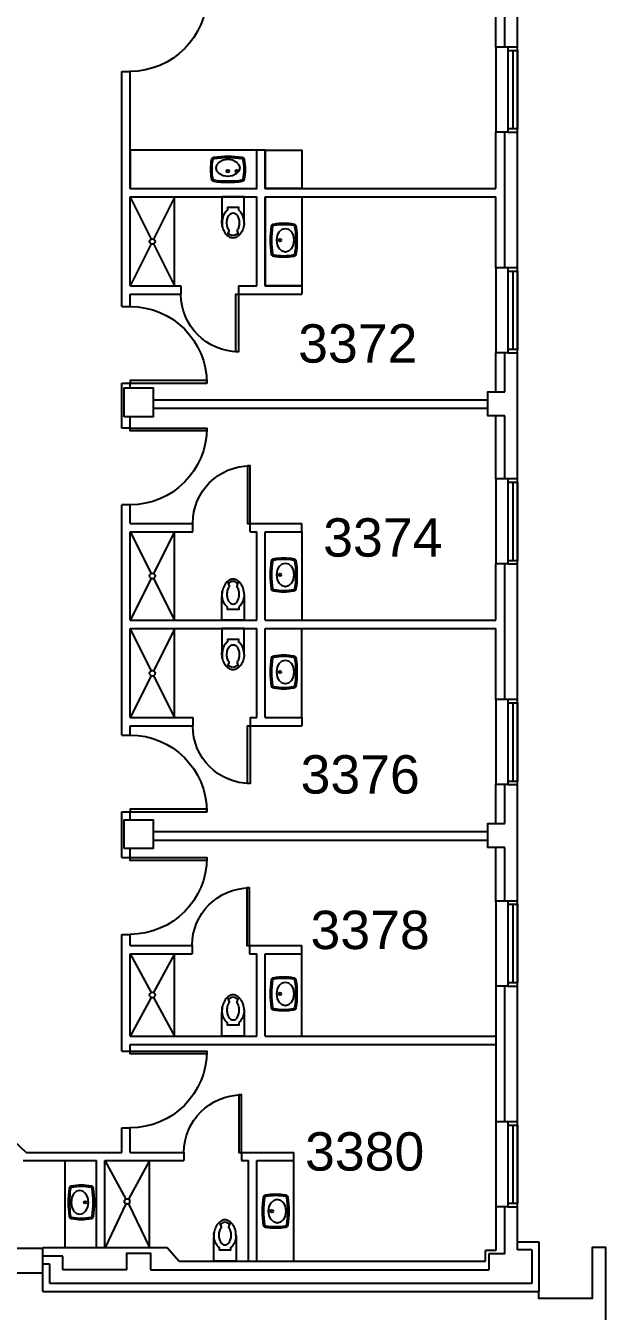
# Model space of a CAD drawing. Header units: inches. Extents: x -1169 to 5569, y -44 to 4300.
# Drawn here: x 5202 to 5569, y 610 to 1414 of the extents above; entities that cross this region are included whole.
import ezdxf

# ---------------------------------------------------------------- set-up
doc = ezdxf.new("R2010")
doc.units = ezdxf.units.IN
doc.header["$LTSCALE"] = 96
doc.header["$MEASUREMENT"] = 0
doc.layers.get('0').update_dxf_attribs({"linetype": 'CONTINUOUS'})
for name, color, linetype in [('A-ANNO-ROOM', 4, 'CONTINUOUS'), ('A-DOOR', 2, 'CONTINUOUS'), ('A-FLOR-CASE', 3, 'CONTINUOUS'), ('A-FLOR-PFIX', 2, 'CONTINUOUS'), ('A-GLAZ', 2, 'CONTINUOUS'), ('A-GLAZ-SILL', 1, 'CONTINUOUS'), ('A-ROOF-LEVL-THIN', 1, 'CONTINUOUS'), ('A-WALL-FULL', 6, 'CONTINUOUS')]:
    doc.layers.add(name, color=color, linetype=linetype)
doc.styles.add('Arial', font='arial.ttf')
doc.styles.get("Standard").update_dxf_attribs({"font": 'txt.shx', "width": 0.85})

# ---------------------------------------------------------------- blocks, each defined once
blk = doc.blocks.new('P2477016')
for p, q in [((-3.603083, -23.831759), (-3.603083, -23.831759)), ((-2.504894, -21.068753), (-2.504894, -21.068753))]:
    blk.add_line(p, q)
for points in [[(-6.93083, -16.399601, -0.022673), (-7, -14.875), (-7, 0), (-3.020761, 0), (0, 0), (3.020761, 0), (7, 0), (7, -14.875)], [(-6.937926, -16.211212, -0.074934), (-6.387938, -12.562014, -0.085426), (-4.920528, -9.670474, -0.066386), (-3.550098, -8.264603), (-3.550098, -6.711212), (3.449902, -6.711212), (3.449902, -8.264603, -0.066386), (4.820333, -9.670474, -0.085426), (6.287743, -12.562014, -0.111314), (6.709134, -17.991061)], [(3.991504, -23.722377, -0.562484), (3.158962, -23.529526), (2.424162, -21.300368, -0.238976), (2.492058, -20.853364, 0.08035), (3.421006, -18.976205, 0.074934), (3.837731, -16.211212, 0.074934), (3.421006, -13.446218, 0.085426), (2.414145, -11.462194, 0.066386), (1.597345, -10.624271, 0.330534), (-1.69754, -10.624271, 0.066386), (-2.51434, -11.462194, 0.085426), (-3.521201, -13.446218, 0.074934), (-3.937926, -16.211212, 0.074934), (-3.521201, -18.976205, 0.08035), (-2.592253, -20.853364, -0.238976), (-2.524357, -21.300368), (-3.250575, -23.503493, -0.549653), (-4.069149, -23.710095)], [(0, -25.75, 0.143932), (2.498761, -25.015482, 0.107177), (4.949747, -22.564786, 0.077997), (6.431696, -19.212481, 0.065232), (7, -14.875)], [(-4.023967, -23.748064, 0.06085), (-2.498761, -25.015482, 0.143932), (0, -25.75)], [(-2.976493, -22.67201, 0.063273), (-1.687041, -23.754089, 0.143932), (0, -24.25)], [(0, -24.25, 0.143932), (1.687041, -23.754089, 0.059203), (2.902316, -22.750942)]]:
    blk.add_lwpolyline(points, format="xyb")
for centre, radius, start, end in [((5.443363, -16.211212), 12.38129, 180, 197.141641), ((2.746106, -17.043143), 9.558648, 197.141641, 216.672481), ((1.035634, -18.316811), 7.426057, 216.672481, 226.574161)]:
    blk.add_arc(centre, radius, start, end)
blk = doc.blocks.new('COL-NW')
blk.add_lwpolyline([(-9, -9), (-9, 9), (9, 9), (9, -9)], close=True)
blk = doc.blocks.new('*U53')
for p, q in [((0, 0), (0, 0)), ((36, 0), (36, 0))]:
    blk.add_line(p, q)
blk.add_lwpolyline([(0, 0), (0, 36), (1.75, 36), (1.75, 0)], close=True)
blk.add_arc((0, 0), 36, 0, 90)
blk = doc.blocks.new('*U164')
for p, q in [((0, 0), (0, 0)), ((-48, 0), (-48, 0))]:
    blk.add_line(p, q)
blk.add_lwpolyline([(0, 0), (0, 48), (-1.75, 48), (-1.75, 0)], close=True)
blk.add_arc((0, 0), 48, 90, 180)
blk = doc.blocks.new('*U63')
for p, q in [((0, 0), (0, 0)), ((48, 0), (48, 0))]:
    blk.add_line(p, q)
blk.add_lwpolyline([(0, 0), (0, 48), (1.75, 48), (1.75, 0)], close=True)
blk.add_arc((0, 0), 48, 0, 90)
blk = doc.blocks.new('*U64')
for p, q in [((0, 0), (0, 0)), ((36, 0), (36, 0))]:
    blk.add_line(p, q)
blk.add_lwpolyline([(0, 0), (0, -36), (1.75, -36), (1.75, 0)], close=True)
blk.add_arc((0, 0), 36, 270, 0)
blk = doc.blocks.new('*U52')
for p, q in [((0, 0), (0, 0)), ((-48, 0), (-48, 0))]:
    blk.add_line(p, q)
blk.add_lwpolyline([(0, 0), (0, 48), (-1.75, 48), (-1.75, 0)], close=True)
blk.add_arc((0, 0), 48, 90, 180)

msp = doc.modelspace()

# ---------------------------------------------------------------- linework, layer by layer
at = {"layer": 'A-FLOR-CASE'}
for p, q in [((5375.07, 1097.1), (5375.07, 1041.78)), ((5375.07, 980.92), (5375.07, 1036.53)), ((5375.07, 781.78), (5375.07, 833.1)), ((5226.91, 649.57), (5226.91, 703.96)), ((5279.7, 649.57), (5279.7, 703.96)), ((5370, 641.07), (5370, 704.93))]:
    msp.add_line(p, q, dxfattribs=at)
for points in [[(5346.82, 1335.78), (5267.63, 1335.78), (5267.63, 1311.78), (5346.82, 1311.78)], [(5352.07, 1335.78), (5375.07, 1335.78), (5375.07, 1311.78), (5352.07, 1311.78)], [(5352.07, 1306.53), (5375.07, 1306.53), (5375.07, 1250.92), (5352.07, 1250.92)]]:
    msp.add_lwpolyline(points, close=True, dxfattribs=at)
at = {"layer": 'A-FLOR-PFIX'}
for p, q in [((5267.63, 1306.23), (5280.77, 1280.09)), ((5295.44, 1306.23), (5282.3, 1280.09)), ((5295.44, 1250.92), (5295.44, 1306.23)), ((5280.77, 1277.06), (5267.63, 1250.92)), ((5282.3, 1277.06), (5295.44, 1250.92)), ((5267.63, 1097.1), (5280.77, 1070.96)), ((5295.44, 1097.1), (5282.3, 1070.96)), ((5295.44, 1041.78), (5295.44, 1097.1)), ((5280.77, 1067.92), (5267.63, 1041.78)), ((5282.3, 1067.92), (5295.44, 1041.78)), ((5267.63, 1036.23), (5280.77, 1010.09)), ((5295.44, 1036.23), (5282.3, 1010.09)), ((5295.44, 980.92), (5295.44, 1036.53)), ((5280.77, 1007.06), (5267.63, 980.92)), ((5282.3, 1007.06), (5295.44, 980.92)), ((5267.63, 833.1), (5280.72, 808.93)), ((5295.44, 833.1), (5282.34, 808.93)), ((5295.44, 781.78), (5295.44, 833.1)), ((5280.72, 805.95), (5267.63, 781.78)), ((5282.34, 805.95), (5295.44, 781.78)), ((5251.89, 703.96), (5264.98, 679.79)), ((5279.7, 703.96), (5266.6, 679.79)), ((5279.7, 649.57), (5279.7, 703.96)), ((5264.98, 676.81), (5251.95, 649.57)), ((5266.6, 676.81), (5279.7, 649.57))]:
    msp.add_line(p, q, dxfattribs=at)
for points in [[(5320.06, 1316.08, -0.319535), (5318.68, 1317.41, -0.093638), (5318.68, 1329.96, -0.319535), (5320.06, 1331.29, -0.073603), (5337.57, 1331.29, -0.319535), (5338.95, 1329.96, -0.093638), (5338.95, 1317.41, -0.319535), (5337.57, 1316.08, -0.073603)], [(5320.18, 1316.9, -0.319535), (5319.49, 1317.56, -0.093638), (5319.49, 1329.81, -0.319535), (5320.18, 1330.47, -0.073603), (5337.45, 1330.47, -0.319535), (5338.14, 1329.81, -0.093638), (5338.14, 1317.56, -0.319535), (5337.45, 1316.9, -0.073603)], [(5356.15, 1288.16, -0.319535), (5357.47, 1289.54, -0.093638), (5370.03, 1289.54, -0.319535), (5371.36, 1288.16, -0.073603), (5371.36, 1270.65, -0.319535), (5370.03, 1269.27, -0.093638), (5357.47, 1269.27, -0.319535), (5356.15, 1270.65, -0.073603)], [(5356.96, 1288.04, -0.319535), (5357.63, 1288.73, -0.093638), (5369.88, 1288.73, -0.319535), (5370.54, 1288.04, -0.073603), (5370.54, 1270.77, -0.319535), (5369.88, 1270.08, -0.093638), (5357.63, 1270.08, -0.319535), (5356.96, 1270.77, -0.073603)], [(5356.15, 1078.87, -0.319535), (5357.47, 1080.25, -0.093638), (5370.03, 1080.25, -0.319535), (5371.36, 1078.87, -0.073603), (5371.36, 1061.36, -0.319535), (5370.03, 1059.98, -0.093638), (5357.47, 1059.98, -0.319535), (5356.15, 1061.36, -0.073603)], [(5356.96, 1078.75, -0.319535), (5357.63, 1079.44, -0.093638), (5369.88, 1079.44, -0.319535), (5370.54, 1078.75, -0.073603), (5370.54, 1061.48, -0.319535), (5369.88, 1060.79, -0.093638), (5357.63, 1060.79, -0.319535), (5356.96, 1061.48, -0.073603)], [(5356.15, 1018.16, -0.319535), (5357.47, 1019.54, -0.093638), (5370.03, 1019.54, -0.319535), (5371.36, 1018.16, -0.073603), (5371.36, 1000.65, -0.319535), (5370.03, 999.27, -0.093638), (5357.47, 999.27, -0.319535), (5356.15, 1000.65, -0.073603)], [(5356.96, 1018.04, -0.319535), (5357.63, 1018.73, -0.093638), (5369.88, 1018.73, -0.319535), (5370.54, 1018.04, -0.073603), (5370.54, 1000.77, -0.319535), (5369.88, 1000.08, -0.093638), (5357.63, 1000.08, -0.319535), (5356.96, 1000.77, -0.073603)], [(5356.15, 816.87, -0.319535), (5357.47, 818.25, -0.093638), (5370.03, 818.25, -0.319535), (5371.36, 816.87, -0.073603), (5371.36, 799.36, -0.319535), (5370.03, 797.98, -0.093638), (5357.47, 797.98, -0.319535), (5356.15, 799.36, -0.073603)], [(5356.96, 816.75, -0.319535), (5357.63, 817.44, -0.093638), (5369.88, 817.44, -0.319535), (5370.54, 816.75, -0.073603), (5370.54, 799.48, -0.319535), (5369.88, 798.79, -0.093638), (5357.63, 798.79, -0.319535), (5356.96, 799.48, -0.073603)], [(5244.71, 686.52, 0.319535), (5243.38, 687.9, 0.093638), (5230.82, 687.9, 0.319535), (5229.5, 686.52, 0.073603), (5229.5, 669.01, 0.319535), (5230.82, 667.63, 0.093638), (5243.38, 667.63, 0.319535), (5244.71, 669.01, 0.073603)], [(5243.89, 686.4, 0.319535), (5243.23, 687.09, 0.093638), (5230.98, 687.09, 0.319535), (5230.31, 686.4, 0.073603), (5230.31, 669.13, 0.319535), (5230.98, 668.44, 0.093638), (5243.23, 668.44, 0.319535), (5243.89, 669.13, 0.073603)], [(5351.08, 681.01, -0.319535), (5352.4, 682.39, -0.093638), (5364.96, 682.39, -0.319535), (5366.29, 681.01, -0.073603), (5366.29, 663.5, -0.319535), (5364.96, 662.12, -0.093638), (5352.4, 662.12, -0.319535), (5351.08, 663.5, -0.073603)], [(5351.89, 680.89, -0.319535), (5352.56, 681.58, -0.093638), (5364.81, 681.58, -0.319535), (5365.47, 680.89, -0.073603), (5365.47, 663.62, -0.319535), (5364.81, 662.93, -0.093638), (5352.56, 662.93, -0.319535), (5351.89, 663.62, -0.073603)]]:
    msp.add_lwpolyline(points, format="xyb", close=True, dxfattribs=at)
for points in [[(5321.39, 1324.66), (5321.91, 1326.64), (5323.57, 1328.49), (5325.88, 1329.64), (5328.82, 1330.07), (5331.75, 1329.64), (5334.07, 1328.49), (5335.72, 1326.64), (5336.24, 1324.66), (5335.72, 1322.69), (5334.07, 1320.84), (5331.75, 1319.69), (5328.82, 1319.26), (5325.88, 1319.69), (5323.57, 1320.84), (5321.91, 1322.69)], [(5364.73, 1286.83), (5366.71, 1286.31), (5368.55, 1284.65), (5369.7, 1282.34), (5370.14, 1279.41), (5369.7, 1276.47), (5368.55, 1274.16), (5366.71, 1272.5), (5364.73, 1271.98), (5362.76, 1272.5), (5360.91, 1274.16), (5359.76, 1276.47), (5359.33, 1279.41), (5359.76, 1282.34), (5360.91, 1284.65), (5362.76, 1286.31)], [(5364.73, 1077.54), (5366.71, 1077.02), (5368.55, 1075.37), (5369.7, 1073.05), (5370.14, 1070.12), (5369.7, 1067.18), (5368.55, 1064.87), (5366.71, 1063.22), (5364.73, 1062.69), (5362.76, 1063.22), (5360.91, 1064.87), (5359.76, 1067.18), (5359.33, 1070.12), (5359.76, 1073.05), (5360.91, 1075.37), (5362.76, 1077.02)], [(5364.73, 1016.83), (5366.71, 1016.31), (5368.55, 1014.65), (5369.7, 1012.34), (5370.14, 1009.41), (5369.7, 1006.47), (5368.55, 1004.16), (5366.71, 1002.5), (5364.73, 1001.98), (5362.76, 1002.5), (5360.91, 1004.16), (5359.76, 1006.47), (5359.33, 1009.41), (5359.76, 1012.34), (5360.91, 1014.65), (5362.76, 1016.31)], [(5364.73, 815.54), (5366.71, 815.02), (5368.55, 813.37), (5369.7, 811.05), (5370.14, 808.12), (5369.7, 805.18), (5368.55, 802.87), (5366.71, 801.22), (5364.73, 800.69), (5362.76, 801.22), (5360.91, 802.87), (5359.76, 805.18), (5359.33, 808.12), (5359.76, 811.05), (5360.91, 813.37), (5362.76, 815.02)], [(5236.12, 685.19), (5234.15, 684.67), (5232.3, 683.01), (5231.15, 680.7), (5230.72, 677.77), (5231.15, 674.83), (5232.3, 672.52), (5234.15, 670.86), (5236.12, 670.34), (5238.1, 670.86), (5239.94, 672.52), (5241.09, 674.83), (5241.53, 677.77), (5241.09, 680.7), (5239.94, 683.01), (5238.1, 684.67)], [(5359.66, 679.68), (5361.64, 679.15), (5363.48, 677.5), (5364.63, 675.19), (5365.07, 672.25), (5364.63, 669.32), (5363.48, 667), (5361.64, 665.35), (5359.66, 664.83), (5357.69, 665.35), (5355.84, 667), (5354.69, 669.32), (5354.26, 672.25), (5354.69, 675.19), (5355.84, 677.5), (5357.69, 679.15)]]:
    msp.add_lwpolyline(points, close=True, dxfattribs=at)
for centre, radius in [((5328.82, 1322.56), 0.825), ((5334.26, 1322.56), 0.825), ((5281.53, 1278.58), 1.7), ((5361.38, 1279.41), 0.825), ((5281.53, 1069.44), 1.7), ((5361.38, 1070.12), 0.825), ((5281.53, 1008.58), 1.7), ((5361.38, 1009.41), 0.825), ((5281.53, 807.44), 1.7), ((5361.38, 808.12), 0.825), ((5239.47, 677.77), 0.825), ((5265.79, 678.3), 1.7), ((5356.31, 672.25), 0.825)]:
    msp.add_circle(centre, radius, dxfattribs=at)
at = {"layer": 'A-GLAZ'}
for p, q in [((5503.99, 1398.13), (5503.99, 1349)), ((5506.99, 1398.13), (5506.99, 1349)), ((5509.99, 1398.13), (5509.99, 1349)), ((5503.99, 1260.13), (5503.99, 1211)), ((5506.99, 1260.13), (5506.99, 1211)), ((5509.99, 1260.13), (5509.99, 1211)), ((5503.99, 1128.13), (5503.99, 1079)), ((5506.99, 1128.13), (5506.99, 1079)), ((5509.99, 1128.13), (5509.99, 1079)), ((5503.99, 990.13), (5503.99, 941)), ((5506.99, 990.13), (5506.99, 941)), ((5509.99, 990.13), (5509.99, 941)), ((5503.99, 864.13), (5503.99, 815)), ((5506.99, 864.13), (5506.99, 815)), ((5509.99, 864.13), (5509.99, 815)), ((5503.99, 726.13), (5503.99, 677)), ((5506.99, 726.13), (5506.99, 677)), ((5509.99, 726.13), (5509.99, 677))]:
    msp.add_line(p, q, dxfattribs=at)
at = {"layer": 'A-GLAZ-SILL'}
for p, q in [((5496.49, 1400.13), (5496.49, 1347)), ((5496.49, 1262.13), (5496.49, 1209)), ((5496.49, 1130.13), (5496.49, 1077)), ((5496.49, 992.13), (5496.49, 939)), ((5496.49, 866.13), (5496.49, 813)), ((5496.49, 728.13), (5496.49, 675))]:
    msp.add_line(p, q, dxfattribs=at)
at = {"layer": 'A-ROOF-LEVL-THIN'}
msp.add_lwpolyline([(4699.24, 620.57), (4699.24, 264.07), (4695.24, 264.07), (4695.24, 182.07), (4777.24, 182.07), (4777.24, 186.07), (5111.74, 186.07), (5111.74, 171.07), (5149.24, 171.07), (5149.24, 186.07), (5487.24, 186.07), (5487.24, 182.07), (5569.24, 182.07), (5569.24, 264.07), (5565.24, 264.07), (5565.24, 649.57), (5556.74, 649.57), (5556.74, 617.57), (5523.24, 617.57), (5523.24, 622.07)], dxfattribs=at)
at = {"layer": 'A-WALL-FULL'}
for p, q in [((5509.99, 648.07), (5509.99, 2516.07)), ((5496.49, 1400.13), (5496.49, 1448.56)), ((5501.99, 1400.13), (5501.99, 1448.56)), ((5503.99, 1400.13), (5496.49, 1400.13)), ((5262.38, 1237.95), (5262.38, 1384.95)), ((5262.38, 1384.95), (5267.63, 1384.95)), ((5267.63, 1311.78), (5267.63, 1384.95)), ((5496.49, 1311.78), (5496.49, 1347)), ((5503.99, 1347), (5496.49, 1347)), ((5501.99, 1262.13), (5501.99, 1347)), ((5352.07, 1335.78), (5346.82, 1335.78)), ((5346.82, 1311.78), (5346.82, 1335.78)), ((5352.07, 1335.78), (5352.07, 1311.78)), ((5267.63, 1311.78), (5346.82, 1311.78)), ((5352.07, 1311.78), (5496.49, 1311.78)), ((5267.63, 1306.53), (5346.82, 1306.53)), ((5267.63, 1250.92), (5267.63, 1306.53)), ((5346.82, 1250.92), (5346.82, 1306.53)), ((5352.07, 1306.53), (5496.49, 1306.53)), ((5352.07, 1306.53), (5352.07, 1250.92)), ((5496.49, 1262.13), (5496.49, 1306.53)), ((5503.99, 1262.13), (5496.49, 1262.13)), ((5267.63, 1250.92), (5299.41, 1250.92)), ((5299.41, 1250.92), (5299.41, 1245.67)), ((5335.41, 1250.92), (5335.41, 1245.67)), ((5335.41, 1250.92), (5346.82, 1250.92)), ((5352.07, 1250.92), (5375.07, 1250.92)), ((5375.07, 1250.92), (5375.07, 1245.67)), ((5267.63, 1245.67), (5299.41, 1245.67)), ((5267.63, 1237.95), (5267.63, 1245.67)), ((5335.41, 1245.67), (5375.07, 1245.67)), ((5262.38, 1237.95), (5267.63, 1237.95)), ((5503.99, 1209), (5496.49, 1209)), ((5496.49, 1184.57), (5496.49, 1209)), ((5501.99, 1184.57), (5501.99, 1209)), ((5262.38, 1189.95), (5267.63, 1189.95)), ((5262.38, 1161.95), (5262.38, 1189.95)), ((5267.63, 1186.95), (5267.63, 1189.95)), ((5281.99, 1179.57), (5491.49, 1179.57)), ((5281.99, 1174.32), (5491.49, 1174.32)), ((5267.63, 1161.95), (5267.63, 1169.06)), ((5496.49, 1130.13), (5496.49, 1169.57)), ((5501.99, 1130.13), (5501.99, 1169.57)), ((5267.63, 1161.95), (5262.38, 1161.95)), ((5503.99, 1130.13), (5496.49, 1130.13)), ((5262.38, 969.95), (5262.38, 1113.95)), ((5267.63, 1113.95), (5262.38, 1113.95)), ((5267.63, 1102.35), (5267.63, 1113.95)), ((5267.63, 1102.35), (5306.82, 1102.35)), ((5306.82, 1097.1), (5306.82, 1102.35)), ((5342.82, 1097.1), (5342.82, 1102.35)), ((5342.82, 1102.35), (5375.07, 1102.35)), ((5375.07, 1097.1), (5375.07, 1102.35)), ((5267.63, 1041.78), (5267.63, 1097.1)), ((5267.63, 1097.1), (5306.82, 1097.1)), ((5342.82, 1097.1), (5346.82, 1097.1)), ((5346.82, 1041.78), (5346.82, 1097.1)), ((5352.07, 1041.78), (5352.07, 1097.1)), ((5352.07, 1097.1), (5375.07, 1097.1)), ((5496.49, 1041.78), (5496.49, 1077)), ((5503.99, 1077), (5496.49, 1077)), ((5501.99, 992.13), (5501.99, 1077)), ((5267.63, 1041.78), (5346.82, 1041.78)), ((5352.07, 1041.78), (5496.49, 1041.78)), ((5267.63, 1036.53), (5346.82, 1036.53)), ((5267.63, 980.92), (5267.63, 1036.53)), ((5346.82, 980.92), (5346.82, 1036.53)), ((5352.07, 1036.53), (5496.49, 1036.53)), ((5352.07, 980.92), (5352.07, 1036.53)), ((5496.49, 992.13), (5496.49, 1036.53)), ((5503.99, 992.13), (5496.49, 992.13)), ((5267.63, 980.92), (5306.82, 980.92)), ((5306.82, 980.92), (5306.82, 975.67)), ((5342.82, 980.92), (5342.82, 975.67)), ((5342.82, 980.92), (5346.82, 980.92)), ((5352.07, 980.92), (5375.07, 980.92)), ((5375.07, 980.92), (5375.07, 975.67)), ((5267.63, 975.67), (5306.82, 975.67)), ((5267.63, 969.95), (5267.63, 975.67)), ((5342.82, 975.67), (5375.07, 975.67)), ((5262.38, 969.95), (5267.63, 969.95)), ((5496.49, 914.57), (5496.49, 939)), ((5503.99, 939), (5496.49, 939)), ((5501.99, 914.57), (5501.99, 939)), ((5262.38, 893.35), (5262.38, 921.95)), ((5262.38, 921.95), (5267.63, 921.95)), ((5267.63, 916.95), (5267.63, 921.95)), ((5281.99, 909.57), (5491.49, 909.57)), ((5281.99, 904.32), (5491.49, 904.32)), ((5262.38, 893.35), (5267.63, 893.35)), ((5267.63, 893.35), (5267.63, 899.06)), ((5496.49, 865.65), (5496.49, 899.57)), ((5501.99, 866.13), (5501.99, 899.57)), ((5503.99, 866.13), (5496.49, 866.13)), ((5262.38, 772.36), (5262.38, 845.35)), ((5262.38, 845.35), (5267.63, 845.35)), ((5267.63, 838.35), (5267.63, 845.35)), ((5267.63, 838.35), (5306.41, 838.35)), ((5306.41, 838.35), (5306.41, 833.1)), ((5342.41, 838.35), (5342.41, 833.1)), ((5342.41, 838.35), (5375.07, 838.35)), ((5375.07, 833.1), (5375.07, 838.35)), ((5267.63, 781.78), (5267.63, 833.1)), ((5267.63, 833.1), (5306.41, 833.1)), ((5342.41, 833.1), (5346.82, 833.1)), ((5346.82, 781.78), (5346.82, 833.1)), ((5352.07, 781.78), (5352.07, 833.1)), ((5352.07, 833.1), (5375.07, 833.1)), ((5503.99, 813), (5496.49, 813)), ((5496.49, 813), (5496.49, 728.13)), ((5501.99, 728.13), (5501.99, 813)), ((5267.63, 781.78), (5346.82, 781.78)), ((5352.07, 781.78), (5496.49, 781.78)), ((5262.38, 772.36), (5267.63, 772.36)), ((5267.63, 776.53), (5496.49, 776.53)), ((5267.63, 772.36), (5267.63, 776.53)), ((5202.69, 708.96), (5165.97, 743.26)), ((5262.38, 708.96), (5262.38, 724.36)), ((5262.38, 724.36), (5267.63, 724.36)), ((5267.63, 708.96), (5267.63, 724.36)), ((5503.99, 728.13), (5496.49, 728.13)), ((5202.69, 708.96), (5262.38, 708.96)), ((5267.63, 708.96), (5301.34, 708.96)), ((5301.34, 708.96), (5301.34, 703.96)), ((5337.34, 708.96), (5337.34, 703.96)), ((5337.34, 708.96), (5370, 708.96)), ((5370, 703.96), (5370, 708.96)), ((5200.72, 703.96), (5246.64, 703.96)), ((5246.64, 649.57), (5246.64, 703.96)), ((5251.89, 649.57), (5251.89, 703.96)), ((5251.89, 703.96), (5301.34, 703.96)), ((5337.34, 703.96), (5341.75, 703.96)), ((5341.75, 641.07), (5341.75, 703.96)), ((5347, 703.96), (5370, 703.96)), ((5347, 641.07), (5347, 703.96)), ((5503.99, 675), (5496.49, 675)), ((5496.49, 675), (5496.49, 647.57)), ((5501.99, 645.57), (5501.99, 675)), ((5509.99, 653.07), (5523.24, 653.07)), ((5523.24, 653.07), (5523.24, 622.07)), ((5095.56, 649.07), (5212.99, 649.07)), ((5212.99, 649.57), (5290.91, 649.57)), ((5212.99, 622.07), (5212.99, 649.57)), ((5225.49, 644.07), (5212.99, 644.07)), ((5225.49, 635.57), (5225.49, 644.07)), ((5290.91, 649.57), (5298.37, 641.07)), ((5489.99, 641.07), (5489.99, 647.57)), ((5496.49, 647.57), (5489.99, 647.57)), ((5491.99, 645.57), (5491.99, 635.57)), ((5501.99, 645.57), (5491.99, 645.57)), ((5518.99, 648.07), (5509.99, 648.07)), ((5518.99, 648.07), (5518.99, 627.07)), ((5217.49, 639.07), (5212.99, 639.07)), ((5217.49, 627.07), (5217.49, 639.07)), ((5265.49, 635.57), (5225.49, 635.57)), ((5280.49, 635.57), (5491.99, 635.57)), ((5298.37, 641.07), (5489.99, 641.07)), ((4996.99, 633.68), (5212.99, 633.68)), ((5518.99, 627.07), (5217.49, 627.07)), ((5212.99, 622.07), (5523.24, 622.07))]:
    msp.add_line(p, q, dxfattribs=at)
for points in [[(5509.99, 1400.13), (5503.99, 1400.13), (5503.99, 1398.13), (5509.99, 1398.13)], [(5509.99, 1349), (5503.99, 1349), (5503.99, 1347), (5509.99, 1347)], [(5509.99, 1262.13), (5503.99, 1262.13), (5503.99, 1260.13), (5509.99, 1260.13)], [(5509.99, 1211), (5503.99, 1211), (5503.99, 1209), (5509.99, 1209)], [(5509.99, 1130.13), (5503.99, 1130.13), (5503.99, 1128.13), (5509.99, 1128.13)], [(5509.99, 1079), (5503.99, 1079), (5503.99, 1077), (5509.99, 1077)], [(5509.99, 992.13), (5503.99, 992.13), (5503.99, 990.13), (5509.99, 990.13)], [(5509.99, 941), (5503.99, 941), (5503.99, 939), (5509.99, 939)], [(5509.99, 866.13), (5503.99, 866.13), (5503.99, 864.13), (5509.99, 864.13)], [(5509.99, 815), (5503.99, 815), (5503.99, 813), (5509.99, 813)], [(5509.99, 728.13), (5503.99, 728.13), (5503.99, 726.13), (5509.99, 726.13)], [(5509.99, 677), (5503.99, 677), (5503.99, 675), (5509.99, 675)]]:
    msp.add_lwpolyline(points, close=True, dxfattribs=at)
for points in [[(5501.99, 1169.57), (5491.49, 1169.57), (5491.49, 1184.57), (5501.99, 1184.57)], [(5501.99, 899.57), (5491.49, 899.57), (5491.49, 914.57), (5501.99, 914.57)], [(5265.49, 635.57), (5265.49, 646.07), (5280.49, 646.07), (5280.49, 635.57)]]:
    msp.add_lwpolyline(points, dxfattribs=at)

# ---------------------------------------------------------------- block references
at = {"layer": 'A-DOOR', "xscale": -1, "rotation": 270}
for name, p in [('*U52', (5267.63, 1432.95)), ('*U63', (5267.63, 1189.95)), ('*U52', (5267.63, 1161.95)), ('*U63', (5267.63, 921.95)), ('*U164', (5267.63, 893.35)), ('*U164', (5267.63, 772.36))]:
    msp.add_blockref(name, p, dxfattribs=at)
at = {"layer": 'A-DOOR', "xscale": -1}
for name, p in [('*U64', (5335.41, 1245.67)), ('*U53', (5342.82, 1102.35)), ('*U64', (5342.82, 975.67)), ('*U53', (5342.41, 838.35)), ('*U53', (5337.34, 708.96))]:
    msp.add_blockref(name, p, dxfattribs=at)
at = {"layer": 'A-FLOR-PFIX', "extrusion": (0, 0, -1), "zscale": -1}
for p in [(-5331.99, 1306.53), (-5331.99, 1036.53)]:
    msp.add_blockref('P2477016', p, dxfattribs=at)
at = {"layer": 'A-FLOR-PFIX', "rotation": 180}
for p in [(5331.99, 1041.78), (5331.99, 781.78), (5326.92, 641.07)]:
    msp.add_blockref('P2477016', p, dxfattribs=at)
at = {"layer": 'A-WALL-FULL'}
for p in [(5272.99, 1178.06), (5272.99, 908.06)]:
    msp.add_blockref('COL-NW', p, dxfattribs=at)

# ---------------------------------------------------------------- texts
at = {"layer": 'A-ANNO-ROOM', "style": 'Arial'}
for s, p in [('3372', (5372.74, 1202.85)), ('3374', (5388.4, 1081.53)), ('3376', (5374.26, 933.37)), ('3378', (5380.47, 836.13)), ('3380', (5377.06, 697.6))]:
    msp.add_text(s, height=24, dxfattribs=at).set_placement(p)
at = {"layer": 'A-FLOR-PFIX', "flags": 9}
for tag, p, s in [('FU_COLD', (5356.96, 1288.04), '1.5'), ('FU_HOT', (5356.98, 1288.04), '1.5'), ('FU_WASTE', (5357, 1288.04), '1.0'), ('FU_TOTAL', (5357.02, 1288.04), '2.0'), ('FIXT_CODE', (5357.04, 1288.04), '10'), ('FU_COLD', (5356.96, 1078.75), '1.5'), ('FU_HOT', (5356.98, 1078.75), '1.5'), ('FU_WASTE', (5357, 1078.75), '1.0'), ('FU_TOTAL', (5357.02, 1078.75), '2.0'), ('FIXT_CODE', (5357.04, 1078.75), '10'), ('FU_COLD', (5356.96, 1018.04), '1.5'), ('FU_HOT', (5356.98, 1018.04), '1.5'), ('FU_WASTE', (5357, 1018.04), '1.0'), ('FU_TOTAL', (5357.02, 1018.04), '2.0'), ('FIXT_CODE', (5357.04, 1018.04), '10'), ('FU_COLD', (5356.96, 816.75), '1.5'), ('FU_HOT', (5356.98, 816.75), '1.5'), ('FU_WASTE', (5357, 816.75), '1.0'), ('FU_TOTAL', (5357.02, 816.75), '2.0'), ('FIXT_CODE', (5357.04, 816.75), '10'), ('FIXT_CODE', (5243.81, 686.4), '10'), ('FU_TOTAL', (5243.83, 686.4), '2.0'), ('FU_WASTE', (5243.85, 686.4), '1.0'), ('FU_HOT', (5243.87, 686.4), '1.5'), ('FU_COLD', (5243.89, 686.4), '1.5'), ('FU_COLD', (5351.89, 680.89), '1.5'), ('FU_HOT', (5351.91, 680.89), '1.5'), ('FU_WASTE', (5351.93, 680.89), '1.0'), ('FU_TOTAL', (5351.95, 680.89), '2.0'), ('FIXT_CODE', (5351.97, 680.89), '10')]:
    msp.add_attdef(tag, p, s, height=0.00825, rotation=270, dxfattribs=at)

doc.saveas('drawing.dxf')
